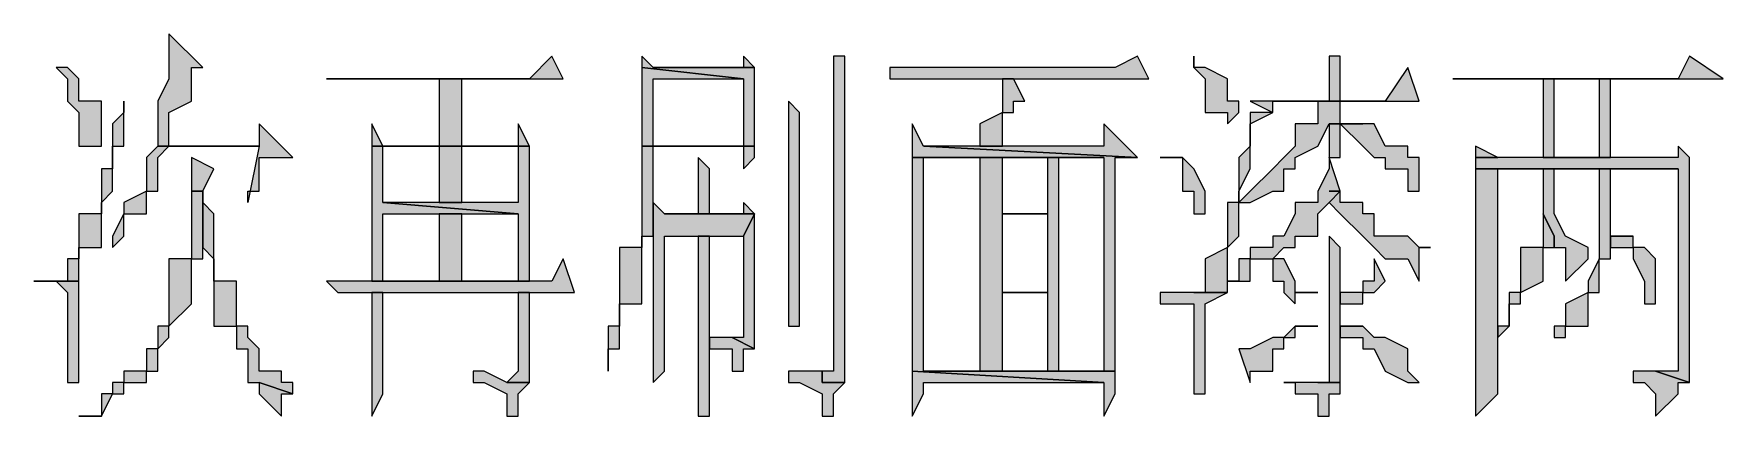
# Model space of a CAD drawing. Header units: millimetres. Extents: x 20 to 821, y 1 to 1134.
# Drawn here: x 682.92 to 709.92, y 581.18 to 587.3 of the extents above; entities that cross this region are included whole.
import ezdxf

# ---------------------------------------------------------------- set-up
doc = ezdxf.new("R2010")
doc.units = ezdxf.units.MM
doc.layers.add('1', color=7, linetype='Continuous')

msp = doc.modelspace()

# ---------------------------------------------------------------- hatches: boundary and pattern name
h = msp.add_hatch(color=0)
h.dxf.hatch_style = 2
h.paths.add_polyline_path([(685.08, 587.301732), (685.08, 586.581732), (684.9, 586.221732), (684.9, 585.501732), (685.08, 585.501732), (685.08, 586.041732), (685.44, 586.221732), (685.44, 586.761732), (685.62, 586.761732)])
h = msp.add_hatch(color=0)
h.dxf.hatch_style = 2
h.paths.add_polyline_path([(683.28, 586.761732), (683.46, 586.581732), (683.46, 586.221732), (683.64, 586.041732), (683.64, 585.501732), (684, 585.501732), (684, 586.221732), (683.64, 586.221732), (683.64, 586.581732), (683.46, 586.761732)])
h = msp.add_hatch(color=0)
h.dxf.hatch_style = 2
h.paths.add_polyline_path([(691.2, 586.941732), (690.84, 586.581732), (687.6, 586.581732), (687.78, 586.581732), (691.38, 586.581732)])
h = msp.add_hatch(color=0)
h.dxf.hatch_style = 2
h.paths.add_polyline_path([(692.64, 586.941732), (692.64, 586.761732), (694.26, 586.581732), (694.26, 585.501732), (692.82, 585.501732), (692.64, 585.501732), (692.64, 585.321732), (692.64, 583.881732), (692.28, 583.881732), (692.28, 583.161732), (692.28, 582.981732), (692.28, 582.621732), (692.1, 582.621732), (692.1, 581.901732), (692.1, 582.261732), (692.28, 582.261732), (692.28, 582.441732), (692.28, 582.981732), (692.64, 582.981732), (692.64, 584.061732), (692.82, 584.061732), (692.82, 585.501732), (694.26, 585.501732), (694.44, 585.501732), (694.44, 585.861732), (694.44, 586.761732), (692.82, 586.761732)])
h = msp.add_hatch(color=0)
h.dxf.hatch_style = 2
h.paths.add_polyline_path([(692.64, 586.761732), (692.64, 585.501732), (692.82, 585.501732), (692.82, 586.581732), (694.26, 586.581732)])
h = msp.add_hatch(color=0)
h.dxf.hatch_style = 2
h.paths.add_polyline_path([(694.26, 586.941732), (694.26, 586.761732), (692.82, 586.761732), (694.44, 586.761732)])
h = msp.add_hatch(color=0)
h.dxf.hatch_style = 2
h.paths.add_polyline_path([(695.7, 586.941732), (695.7, 581.901732), (695.52, 581.901732), (695.52, 581.721732), (695.88, 581.721732), (695.88, 586.941732)])
h = msp.add_hatch(color=0)
h.dxf.hatch_style = 2
h.paths.add_polyline_path([(700.56, 586.941732), (700.2, 586.761732), (696.6, 586.761732), (696.6, 586.581732), (700.74, 586.581732)])
h = msp.add_hatch(color=0)
h.dxf.hatch_style = 2
h.paths.add_polyline_path([(701.46, 586.941732), (701.46, 586.761732), (701.64, 586.581732), (701.64, 586.041732), (702, 586.041732), (702, 585.861732), (702.18, 586.041732), (702.18, 586.221732), (702, 586.221732), (702, 586.581732), (701.64, 586.761732), (701.46, 586.761732)])
h = msp.add_hatch(color=0)
h.dxf.hatch_style = 2
h.paths.add_polyline_path([(704.88, 586.761732), (704.52, 586.221732), (702.36, 586.221732), (702.72, 586.041732), (702.72, 586.221732), (702.9, 586.221732), (705.06, 586.221732)])
h = msp.add_hatch(color=0)
h.dxf.hatch_style = 2
h.paths.add_polyline_path([(703.62, 586.221732), (703.8, 586.221732), (703.8, 586.941732), (703.62, 586.941732)])
h = msp.add_hatch(color=0)
h.dxf.hatch_style = 2
h.paths.add_polyline_path([(709.38, 586.941732), (709.2, 586.581732), (705.6, 586.581732), (705.78, 586.581732), (709.92, 586.581732)])
h = msp.add_hatch(color=0)
h.dxf.hatch_style = 2
h.paths.add_polyline_path([(689.76, 586.581732), (689.4, 586.581732), (689.4, 585.501732), (688.5, 585.501732), (689.76, 585.501732)])
h = msp.add_hatch(color=0)
h.dxf.hatch_style = 2
h.paths.add_polyline_path([(698.58, 586.581732), (698.4, 586.581732), (698.4, 586.221732), (698.4, 586.041732), (698.04, 585.861732), (698.04, 585.501732), (698.4, 585.501732), (698.4, 586.041732), (698.58, 586.041732), (698.58, 586.221732), (698.76, 586.221732)])
h = msp.add_hatch(color=0)
h.dxf.hatch_style = 2
h.paths.add_polyline_path([(707.04, 586.581732), (707.04, 585.321732), (707.22, 585.321732), (707.22, 586.581732), (707.94, 586.581732)])
h = msp.add_hatch(color=0)
h.dxf.hatch_style = 2
h.paths.add_polyline_path([(708.12, 586.581732), (707.04, 586.581732), (707.94, 586.581732), (707.94, 585.321732), (707.22, 585.321732), (707.04, 585.321732), (708.12, 585.321732)])
h = msp.add_hatch(color=0)
h.dxf.hatch_style = 2
h.paths.add_polyline_path([(684.36, 586.221732), (684.36, 586.041732), (684.18, 585.861732), (684.18, 585.141732), (684, 585.141732), (684, 584.421732), (683.64, 584.421732), (683.64, 583.701732), (683.46, 583.701732), (683.46, 583.341732), (683.28, 583.341732), (683.64, 583.341732), (683.64, 583.881732), (684, 583.881732), (684, 584.601732), (684.18, 584.781732), (684.18, 585.501732), (684.36, 585.501732)])
h = msp.add_hatch(color=0)
h.dxf.hatch_style = 2
h.paths.add_polyline_path([(694.98, 586.221732), (694.98, 582.621732), (695.16, 582.621732), (695.16, 582.981732), (695.16, 586.041732)])
h = msp.add_hatch(color=0)
h.dxf.hatch_style = 2
h.paths.add_polyline_path([(703.8, 586.221732), (703.44, 586.221732), (703.44, 586.041732), (703.44, 585.861732), (703.08, 585.861732), (703.08, 585.501732), (702.9, 585.321732), (702.72, 585.141732), (702.36, 584.781732), (702.18, 584.601732), (702.36, 584.601732), (702.72, 584.781732), (702.9, 584.781732), (702.9, 585.141732), (703.08, 585.141732), (703.08, 585.321732), (703.44, 585.501732), (703.62, 585.861732), (704.16, 585.861732), (703.8, 585.861732)])
h = msp.add_hatch(color=0)
h.dxf.hatch_style = 2
h.paths.add_polyline_path([(702.36, 586.041732), (702.36, 585.501732), (702.18, 585.321732), (702.18, 584.601732), (702, 584.601732), (702, 583.881732), (701.64, 583.701732), (701.64, 583.161732), (701.46, 583.161732), (702, 583.161732), (702, 583.341732), (702, 583.881732), (702.18, 584.061732), (702.18, 584.781732), (702.36, 585.141732), (702.36, 585.861732), (702.72, 586.041732)])
h = msp.add_hatch(color=0)
h.dxf.hatch_style = 2
h.paths.add_polyline_path([(686.52, 585.861732), (686.52, 585.501732), (685.08, 585.501732), (684.9, 585.501732), (686.52, 585.501732), (686.34, 584.601732), (686.34, 584.781732), (686.52, 584.781732), (686.52, 585.321732), (686.88, 585.321732), (687.06, 585.321732)])
h = msp.add_hatch(color=0)
h.dxf.hatch_style = 2
h.paths.add_polyline_path([(688.32, 585.861732), (688.32, 585.501732), (689.76, 585.501732), (688.5, 585.501732)])
h = msp.add_hatch(color=0)
h.dxf.hatch_style = 2
h.paths.add_polyline_path([(690.66, 585.861732), (690.66, 585.501732), (689.76, 585.501732), (688.32, 585.501732), (688.32, 585.321732), (688.32, 583.341732), (688.5, 583.341732), (688.5, 584.421732), (689.4, 584.421732), (690.66, 584.421732), (688.5, 584.601732), (688.5, 585.501732), (689.4, 585.501732), (690.84, 585.501732)])
h = msp.add_hatch(color=0)
h.dxf.hatch_style = 2
h.paths.add_polyline_path([(696.96, 585.861732), (696.96, 585.321732), (699.12, 585.321732), (700.02, 585.321732), (700.02, 581.901732), (699.3, 581.901732), (700.2, 581.901732), (700.2, 584.421732), (700.2, 584.601732), (700.2, 585.321732), (700.56, 585.321732), (697.14, 585.501732)])
h = msp.add_hatch(color=0)
h.dxf.hatch_style = 2
h.paths.add_polyline_path([(700.02, 585.861732), (700.02, 585.501732), (698.04, 585.501732), (697.14, 585.501732), (700.56, 585.321732)])
h = msp.add_hatch(color=0)
h.dxf.hatch_style = 2
h.paths.add_polyline_path([(703.62, 585.321732), (703.8, 585.321732), (703.8, 585.861732), (703.62, 585.861732)])
h = msp.add_hatch(color=0)
h.dxf.hatch_style = 2
h.paths.add_polyline_path([(704.16, 585.861732), (703.8, 585.861732), (704.16, 585.501732), (704.34, 585.321732), (704.52, 585.321732), (704.52, 585.141732), (704.88, 585.141732), (704.88, 584.781732), (705.06, 584.781732), (705.06, 585.141732), (705.06, 585.321732), (704.88, 585.321732), (704.88, 585.501732), (704.52, 585.501732), (704.34, 585.861732)])
h = msp.add_hatch(color=0)
h.dxf.hatch_style = 2
h.paths.add_polyline_path([(684.9, 585.501732), (684.72, 585.321732), (684.72, 584.781732), (684.36, 584.601732), (684.36, 584.421732), (684.18, 584.061732), (684.18, 583.881732), (684.36, 584.061732), (684.36, 584.421732), (684.72, 584.421732), (684.72, 584.781732), (684.9, 584.781732), (684.9, 585.141732), (684.9, 585.321732), (685.08, 585.501732), (686.52, 585.501732)])
h = msp.add_hatch(color=0)
h.dxf.hatch_style = 2
h.paths.add_polyline_path([(690.84, 585.501732), (690.66, 585.501732), (690.66, 584.601732), (688.5, 584.601732), (690.66, 584.421732), (690.66, 583.341732), (689.76, 583.341732), (688.32, 583.341732), (690.84, 583.341732)])
h = msp.add_hatch(color=0)
h.dxf.hatch_style = 2
h.paths.add_polyline_path([(689.4, 584.601732), (689.76, 584.601732), (689.76, 585.501732), (689.4, 585.501732)])
h = msp.add_hatch(color=0)
h.dxf.hatch_style = 2
h.paths.add_polyline_path([(694.44, 585.501732), (694.26, 585.501732), (694.26, 585.141732), (694.44, 585.321732)])
h = msp.add_hatch(color=0)
h.dxf.hatch_style = 2
h.paths.add_polyline_path([(705.96, 585.501732), (705.96, 585.321732), (706.32, 585.321732)])
h = msp.add_hatch(color=0)
h.dxf.hatch_style = 2
h.paths.add_polyline_path([(709.2, 585.501732), (709.2, 585.321732), (708.12, 585.321732), (705.96, 585.321732), (705.96, 585.141732), (709.2, 585.141732), (709.2, 582.261732), (709.2, 581.901732), (708.84, 581.901732), (709.38, 581.721732), (709.38, 585.321732)])
h = msp.add_hatch(color=0)
h.dxf.hatch_style = 2
h.paths.add_polyline_path([(685.44, 585.321732), (685.44, 584.781732), (685.62, 584.781732), (685.62, 583.881732), (685.8, 583.701732), (685.8, 582.621732), (686.16, 582.621732), (686.16, 582.261732), (686.34, 582.261732), (686.34, 581.901732), (686.34, 581.721732), (686.52, 581.721732), (687.06, 581.541732), (687.06, 581.721732), (686.88, 581.721732), (686.88, 581.901732), (686.52, 581.901732), (686.52, 582.261732), (686.34, 582.441732), (686.34, 582.621732), (686.16, 582.621732), (686.16, 583.341732), (685.8, 583.341732), (685.8, 584.421732), (685.62, 584.601732), (685.62, 584.781732), (685.8, 585.141732)])
h = msp.add_hatch(color=0)
h.dxf.hatch_style = 2
h.paths.add_polyline_path([(693.54, 585.321732), (693.54, 584.421732), (693.72, 584.421732), (693.72, 585.141732)])
h = msp.add_hatch(color=0)
h.dxf.hatch_style = 2
h.paths.add_polyline_path([(696.96, 585.321732), (696.96, 581.901732), (700.02, 581.721732), (700.02, 581.181732), (700.2, 581.541732), (700.2, 581.901732), (699.3, 581.901732), (697.14, 581.901732), (697.14, 585.321732), (699.12, 585.321732)])
h = msp.add_hatch(color=0)
h.dxf.hatch_style = 2
h.paths.add_polyline_path([(698.4, 585.321732), (698.04, 585.321732), (698.04, 581.901732), (697.14, 581.901732), (698.4, 581.901732), (698.4, 583.161732), (699.12, 583.161732), (698.4, 583.161732), (698.4, 584.421732), (699.12, 584.421732), (698.4, 584.421732)])
h = msp.add_hatch(color=0)
h.dxf.hatch_style = 2
h.paths.add_polyline_path([(699.12, 585.321732), (699.12, 584.421732), (698.4, 584.421732), (699.12, 584.421732), (699.12, 583.161732), (698.4, 583.161732), (699.12, 583.161732), (699.12, 581.901732), (698.4, 581.901732), (699.3, 581.901732), (699.3, 585.321732), (700.02, 585.321732)])
h = msp.add_hatch(color=0)
h.dxf.hatch_style = 2
h.paths.add_polyline_path([(701.28, 585.321732), (700.92, 585.321732), (701.28, 585.321732), (701.28, 584.781732), (701.46, 584.781732), (701.46, 584.421732), (701.64, 584.421732), (701.64, 584.781732), (701.46, 585.141732)])
h = msp.add_hatch(color=0)
h.dxf.hatch_style = 2
h.paths.add_polyline_path([(703.62, 585.321732), (703.62, 585.141732), (703.44, 584.781732), (703.44, 584.601732), (703.08, 584.601732), (703.08, 584.421732), (702.9, 584.061732), (702.72, 584.061732), (702.72, 583.881732), (702.36, 583.881732), (702.36, 583.701732), (702.18, 583.701732), (702.18, 583.341732), (702, 583.341732), (702.18, 583.341732), (702.36, 583.341732), (702.36, 583.701732), (702.72, 583.701732), (702.9, 583.881732), (703.08, 583.881732), (703.08, 584.061732), (703.44, 584.061732), (703.44, 584.421732), (703.62, 584.601732), (703.8, 584.781732), (703.62, 584.781732), (703.8, 584.781732)])
h = msp.add_hatch(color=0)
h.dxf.hatch_style = 2
h.paths.add_polyline_path([(705.96, 585.141732), (705.96, 581.541732), (705.96, 581.181732), (706.32, 581.541732), (706.32, 585.141732), (707.04, 585.141732), (709.2, 585.141732)])
h = msp.add_hatch(color=0)
h.dxf.hatch_style = 2
h.paths.add_polyline_path([(707.22, 585.141732), (707.04, 585.141732), (707.04, 584.781732), (707.04, 584.421732), (707.22, 584.061732), (707.22, 583.881732), (707.4, 583.881732), (707.4, 583.341732), (707.76, 583.701732), (707.76, 583.881732), (707.4, 584.061732), (707.22, 584.421732)])
h = msp.add_hatch(color=0)
h.dxf.hatch_style = 2
h.paths.add_polyline_path([(708.12, 585.141732), (707.94, 585.141732), (707.94, 584.781732), (707.94, 583.701732), (707.76, 583.341732), (707.76, 583.161732), (707.4, 582.981732), (707.4, 582.621732), (707.22, 582.621732), (707.22, 582.441732), (707.4, 582.441732), (707.4, 582.621732), (707.76, 582.621732), (707.76, 582.981732), (707.76, 583.161732), (707.94, 583.161732), (707.94, 583.701732), (708.12, 583.701732), (708.12, 584.061732), (708.48, 584.061732), (708.12, 584.061732), (708.12, 584.421732)])
h = msp.add_hatch(color=0)
h.dxf.hatch_style = 2
h.paths.add_polyline_path([(685.44, 584.781732), (685.44, 583.701732), (685.08, 583.701732), (685.08, 582.621732), (684.9, 582.621732), (684.9, 582.261732), (684.72, 582.261732), (684.72, 581.901732), (684.36, 581.901732), (684.36, 581.721732), (684.18, 581.721732), (684.18, 581.541732), (684, 581.541732), (684, 581.181732), (683.64, 581.181732), (684, 581.181732), (684.18, 581.541732), (684.36, 581.541732), (684.36, 581.721732), (684.72, 581.721732), (684.72, 581.901732), (684.9, 581.901732), (684.9, 582.261732), (685.08, 582.441732), (685.08, 582.621732), (685.44, 582.981732), (685.44, 583.701732), (685.62, 583.701732), (685.62, 584.781732)])
h = msp.add_hatch(color=0)
h.dxf.hatch_style = 2
h.paths.add_polyline_path([(692.82, 584.601732), (692.82, 581.721732), (693, 581.901732), (693, 584.061732), (693.54, 584.061732), (694.26, 584.061732), (694.44, 584.421732), (693, 584.421732)])
h = msp.add_hatch(color=0)
h.dxf.hatch_style = 2
h.paths.add_polyline_path([(694.26, 584.601732), (694.26, 584.421732), (693.72, 584.421732), (693, 584.421732), (694.44, 584.421732)])
h = msp.add_hatch(color=0)
h.dxf.hatch_style = 2
h.paths.add_polyline_path([(703.8, 584.781732), (703.62, 584.601732), (703.8, 584.421732), (704.16, 584.061732), (704.34, 583.881732), (704.52, 583.701732), (704.88, 583.701732), (705.06, 583.341732), (705.06, 583.881732), (705.24, 583.881732), (705.06, 583.881732), (704.88, 584.061732), (704.34, 584.061732), (704.34, 584.421732), (704.16, 584.421732), (704.16, 584.601732), (703.8, 584.601732)])
h = msp.add_hatch(color=0)
h.dxf.hatch_style = 2
h.paths.add_polyline_path([(689.4, 583.341732), (689.76, 583.341732), (689.76, 584.421732), (689.4, 584.421732)])
h = msp.add_hatch(color=0)
h.dxf.hatch_style = 2
h.paths.add_polyline_path([(694.44, 584.421732), (694.26, 584.061732), (694.26, 582.441732), (694.08, 582.441732), (694.44, 582.261732)])
h = msp.add_hatch(color=0)
h.dxf.hatch_style = 2
h.paths.add_polyline_path([(707.04, 584.421732), (707.04, 583.881732), (706.68, 583.881732), (706.68, 583.161732), (706.5, 583.161732), (706.5, 582.621732), (706.32, 582.621732), (706.32, 582.441732), (706.5, 582.621732), (706.5, 582.981732), (706.68, 582.981732), (706.68, 583.161732), (707.04, 583.341732), (707.04, 583.701732), (707.04, 583.881732), (707.22, 583.881732), (707.22, 584.061732)])
h = msp.add_hatch(color=0)
h.dxf.hatch_style = 2
h.paths.add_polyline_path([(693.72, 584.061732), (693.54, 584.061732), (693.54, 582.261732), (693.54, 581.181732), (693.72, 581.181732)])
h = msp.add_hatch(color=0)
h.dxf.hatch_style = 2
h.paths.add_polyline_path([(703.62, 584.061732), (703.62, 581.721732), (703.44, 581.721732), (703.8, 581.721732), (703.8, 582.621732), (704.16, 582.621732), (703.8, 582.621732), (703.8, 583.881732)])
h = msp.add_hatch(color=0)
h.dxf.hatch_style = 2
h.paths.add_polyline_path([(708.48, 584.061732), (708.12, 584.061732), (708.12, 583.881732), (708.48, 583.881732), (708.48, 583.701732), (708.66, 583.341732), (708.66, 582.981732), (708.84, 582.981732), (708.84, 583.701732), (708.66, 583.881732), (708.48, 583.881732)])
h = msp.add_hatch(color=0)
h.dxf.hatch_style = 2
h.paths.add_polyline_path([(691.38, 583.701732), (691.2, 583.341732), (687.6, 583.341732), (687.78, 583.161732), (691.56, 583.161732)])
h = msp.add_hatch(color=0)
h.dxf.hatch_style = 2
h.paths.add_polyline_path([(702.72, 583.701732), (702.72, 583.341732), (702.9, 583.341732), (702.9, 583.161732), (703.08, 582.981732), (703.08, 583.161732), (703.44, 583.161732), (703.08, 583.161732), (703.08, 583.341732), (702.9, 583.701732)])
h = msp.add_hatch(color=0)
h.dxf.hatch_style = 2
h.paths.add_polyline_path([(704.34, 583.701732), (704.34, 583.341732), (704.16, 583.341732), (704.16, 583.161732), (703.8, 583.161732), (703.8, 582.981732), (704.16, 582.981732), (704.16, 583.161732), (704.34, 583.161732), (704.52, 583.341732)])
h = msp.add_hatch(color=0)
h.dxf.hatch_style = 2
h.paths.add_polyline_path([(682.92, 583.341732), (683.28, 583.341732), (683.46, 583.161732), (683.46, 581.721732), (683.64, 581.721732), (683.64, 582.261732), (683.64, 582.441732), (683.64, 583.341732), (683.28, 583.341732)])
h = msp.add_hatch(color=0)
h.dxf.hatch_style = 2
h.paths.add_polyline_path([(688.5, 583.161732), (688.32, 583.161732), (688.32, 582.261732), (688.32, 581.181732), (688.5, 581.541732)])
h = msp.add_hatch(color=0)
h.dxf.hatch_style = 2
h.paths.add_polyline_path([(690.84, 583.161732), (690.66, 583.161732), (690.66, 582.261732), (690.66, 581.901732), (690.48, 581.721732), (690.84, 581.721732), (690.84, 581.901732)])
h = msp.add_hatch(color=0)
h.dxf.hatch_style = 2
h.paths.add_polyline_path([(700.92, 583.161732), (700.92, 582.981732), (701.28, 582.981732), (701.46, 582.981732), (701.46, 582.621732), (701.46, 581.541732), (701.64, 581.541732), (701.64, 581.901732), (701.64, 582.261732), (701.64, 582.981732), (702, 583.161732)])
h = msp.add_hatch(color=0)
h.dxf.hatch_style = 2
h.paths.add_polyline_path([(693.72, 582.441732), (693.72, 582.261732), (694.08, 582.261732), (694.08, 581.901732), (694.26, 581.901732), (694.26, 582.261732), (694.44, 582.261732), (694.08, 582.441732)])
h = msp.add_hatch(color=0)
h.dxf.hatch_style = 2
h.paths.add_polyline_path([(703.44, 582.621732), (703.08, 582.621732), (702.9, 582.441732), (702.72, 582.441732), (702.36, 582.261732), (702.18, 582.261732), (702.36, 581.721732), (702.36, 581.901732), (702.72, 581.901732), (702.72, 582.261732), (702.9, 582.261732), (702.9, 582.441732), (703.08, 582.441732), (703.08, 582.621732)])
h = msp.add_hatch(color=0)
h.dxf.hatch_style = 2
h.paths.add_polyline_path([(704.16, 582.621732), (703.8, 582.621732), (703.8, 582.441732), (704.16, 582.441732), (704.16, 582.261732), (704.34, 582.261732), (704.52, 581.901732), (704.88, 581.721732), (705.06, 581.721732), (704.88, 581.901732), (704.88, 582.261732), (704.52, 582.441732), (704.34, 582.441732)])
h = msp.add_hatch(color=0)
h.dxf.hatch_style = 2
h.paths.add_polyline_path([(689.94, 581.901732), (689.94, 581.721732), (690.12, 581.721732), (690.48, 581.541732), (690.48, 581.181732), (690.66, 581.181732), (690.66, 581.541732), (690.84, 581.721732), (690.48, 581.721732), (690.12, 581.901732)])
h = msp.add_hatch(color=0)
h.dxf.hatch_style = 2
h.paths.add_polyline_path([(694.98, 581.901732), (694.98, 581.721732), (695.16, 581.721732), (695.52, 581.541732), (695.52, 581.181732), (695.7, 581.181732), (695.7, 581.541732), (695.88, 581.721732), (695.52, 581.721732), (695.52, 581.901732)])
h = msp.add_hatch(color=0)
h.dxf.hatch_style = 2
h.paths.add_polyline_path([(696.96, 581.901732), (696.96, 581.181732), (697.14, 581.541732), (697.14, 581.721732), (700.02, 581.721732)])
h = msp.add_hatch(color=0)
h.dxf.hatch_style = 2
h.paths.add_polyline_path([(708.48, 581.901732), (708.48, 581.721732), (708.66, 581.721732), (708.84, 581.541732), (708.84, 581.181732), (709.2, 581.541732), (709.2, 581.721732), (709.38, 581.721732), (708.84, 581.901732)])
h = msp.add_hatch(color=0)
h.dxf.hatch_style = 2
h.paths.add_polyline_path([(686.52, 581.721732), (686.52, 581.541732), (686.88, 581.181732), (686.88, 581.541732), (687.06, 581.541732)])
h = msp.add_hatch(color=0)
h.dxf.hatch_style = 2
h.paths.add_polyline_path([(702.9, 581.721732), (703.08, 581.721732), (703.08, 581.541732), (703.44, 581.541732), (703.44, 581.181732), (703.62, 581.181732), (703.62, 581.541732), (703.8, 581.541732), (703.8, 581.721732)])

# ---------------------------------------------------------------- linework, layer by layer
at = {"layer": '1', "color": 0, "lineweight": 5}
for points in [[(685.08, 587.301732), (685.08, 586.581732), (684.9, 586.221732), (684.9, 585.501732), (685.08, 585.501732), (685.08, 586.041732), (685.44, 586.221732), (685.44, 586.761732), (685.62, 586.761732), (685.08, 587.301732)], [(683.28, 586.761732), (683.46, 586.581732), (683.46, 586.221732), (683.64, 586.041732), (683.64, 585.501732), (684, 585.501732), (684, 586.221732), (683.64, 586.221732), (683.64, 586.581732), (683.46, 586.761732), (683.46, 586.761732), (683.28, 586.761732)], [(691.2, 586.941732), (690.84, 586.581732), (687.6, 586.581732), (687.78, 586.581732), (691.38, 586.581732), (691.2, 586.941732)], [(692.64, 586.941732), (692.64, 586.761732), (694.26, 586.581732), (694.26, 585.501732), (692.82, 585.501732), (692.64, 585.501732), (692.64, 585.321732), (692.64, 583.881732), (692.28, 583.881732), (692.28, 583.161732), (692.28, 582.981732), (692.28, 582.621732), (692.1, 582.621732), (692.1, 581.901732), (692.1, 582.261732), (692.28, 582.261732), (692.28, 582.441732), (692.28, 582.981732), (692.64, 582.981732), (692.64, 584.061732), (692.82, 584.061732), (692.82, 585.501732), (694.26, 585.501732), (694.44, 585.501732), (694.44, 585.861732), (694.44, 586.761732), (692.82, 586.761732), (692.64, 586.941732)], [(692.64, 586.761732), (692.64, 585.501732), (692.82, 585.501732), (692.82, 586.581732), (694.26, 586.581732), (692.64, 586.761732)], [(694.26, 586.941732), (694.26, 586.761732), (692.82, 586.761732), (694.44, 586.761732), (694.26, 586.941732)], [(695.7, 586.941732), (695.7, 581.901732), (695.52, 581.901732), (695.52, 581.721732), (695.88, 581.721732), (695.88, 586.941732), (695.7, 586.941732)], [(700.56, 586.941732), (700.2, 586.761732), (696.6, 586.761732), (696.6, 586.581732), (700.74, 586.581732), (700.56, 586.941732)], [(701.46, 586.941732), (701.46, 586.761732), (701.64, 586.581732), (701.64, 586.041732), (702, 586.041732), (702, 585.861732), (702.18, 586.041732), (702.18, 586.221732), (702, 586.221732), (702, 586.581732), (701.64, 586.761732), (701.46, 586.761732), (701.46, 586.941732)], [(704.88, 586.761732), (704.52, 586.221732), (702.36, 586.221732), (702.72, 586.041732), (702.72, 586.221732), (702.9, 586.221732), (705.06, 586.221732), (704.88, 586.761732)], [(703.62, 586.221732), (703.8, 586.221732), (703.8, 586.941732), (703.62, 586.941732), (703.62, 586.221732)], [(709.38, 586.941732), (709.2, 586.581732), (705.6, 586.581732), (705.78, 586.581732), (709.92, 586.581732), (709.38, 586.941732)], [(689.76, 586.581732), (689.4, 586.581732), (689.4, 585.501732), (688.5, 585.501732), (689.76, 585.501732), (689.76, 586.581732)], [(698.58, 586.581732), (698.4, 586.581732), (698.4, 586.221732), (698.4, 586.041732), (698.04, 585.861732), (698.04, 585.501732), (698.4, 585.501732), (698.4, 586.041732), (698.58, 586.041732), (698.58, 586.221732), (698.76, 586.221732), (698.58, 586.581732)], [(707.04, 586.581732), (707.04, 585.321732), (707.22, 585.321732), (707.22, 586.581732), (707.94, 586.581732), (707.04, 586.581732)], [(708.12, 586.581732), (707.04, 586.581732), (707.94, 586.581732), (707.94, 585.321732), (707.22, 585.321732), (707.04, 585.321732), (708.12, 585.321732), (708.12, 586.581732)], [(684.36, 586.221732), (684.36, 586.041732), (684.18, 585.861732), (684.18, 585.141732), (684, 585.141732), (684, 584.421732), (683.64, 584.421732), (683.64, 583.701732), (683.46, 583.701732), (683.46, 583.341732), (683.28, 583.341732), (683.64, 583.341732), (683.64, 583.341732), (683.64, 583.881732), (684, 583.881732), (684, 584.601732), (684.18, 584.781732), (684.18, 585.501732), (684.36, 585.501732), (684.36, 586.221732)], [(694.98, 586.221732), (694.98, 582.621732), (694.98, 582.621732), (695.16, 582.621732), (695.16, 582.981732), (695.16, 586.041732), (694.98, 586.221732)], [(703.8, 586.221732), (703.44, 586.221732), (703.44, 586.041732), (703.44, 585.861732), (703.08, 585.861732), (703.08, 585.501732), (702.9, 585.321732), (702.72, 585.141732), (702.36, 584.781732), (702.18, 584.601732), (702.36, 584.601732), (702.72, 584.781732), (702.9, 584.781732), (702.9, 585.141732), (703.08, 585.141732), (703.08, 585.321732), (703.44, 585.501732), (703.62, 585.861732), (704.16, 585.861732), (703.8, 585.861732), (703.8, 586.221732)], [(702.36, 586.041732), (702.36, 585.501732), (702.18, 585.321732), (702.18, 584.601732), (702, 584.601732), (702, 583.881732), (701.64, 583.701732), (701.64, 583.161732), (701.46, 583.161732), (701.46, 583.161732), (702, 583.161732), (702, 583.341732), (702, 583.881732), (702.18, 584.061732), (702.18, 584.781732), (702.36, 585.141732), (702.36, 585.861732), (702.72, 586.041732), (702.36, 586.041732)], [(686.52, 585.861732), (686.52, 585.501732), (685.08, 585.501732), (684.9, 585.501732), (686.52, 585.501732), (686.34, 584.601732), (686.34, 584.781732), (686.52, 584.781732), (686.52, 585.321732), (686.88, 585.321732), (687.06, 585.321732), (686.52, 585.861732)], [(688.32, 585.861732), (688.32, 585.501732), (689.76, 585.501732), (688.5, 585.501732), (688.32, 585.861732)], [(690.66, 585.861732), (690.66, 585.501732), (689.76, 585.501732), (688.32, 585.501732), (688.32, 585.321732), (688.32, 583.341732), (688.5, 583.341732), (688.5, 584.421732), (689.4, 584.421732), (690.66, 584.421732), (688.5, 584.601732), (688.5, 585.501732), (689.4, 585.501732), (690.84, 585.501732), (690.66, 585.861732)], [(696.96, 585.861732), (696.96, 585.321732), (699.12, 585.321732), (700.02, 585.321732), (700.02, 581.901732), (699.3, 581.901732), (700.2, 581.901732), (700.2, 584.421732), (700.2, 584.601732), (700.2, 585.321732), (700.56, 585.321732), (697.14, 585.501732), (696.96, 585.861732)], [(700.02, 585.861732), (700.02, 585.501732), (698.04, 585.501732), (697.14, 585.501732), (700.56, 585.321732), (700.02, 585.861732)], [(703.62, 585.321732), (703.8, 585.321732), (703.8, 585.861732), (703.62, 585.861732), (703.62, 585.321732)], [(704.16, 585.861732), (703.8, 585.861732), (704.16, 585.501732), (704.34, 585.321732), (704.52, 585.321732), (704.52, 585.141732), (704.88, 585.141732), (704.88, 584.781732), (705.06, 584.781732), (705.06, 585.141732), (705.06, 585.321732), (704.88, 585.321732), (704.88, 585.501732), (704.52, 585.501732), (704.52, 585.501732), (704.34, 585.861732), (704.16, 585.861732)], [(684.9, 585.501732), (684.72, 585.321732), (684.72, 584.781732), (684.36, 584.601732), (684.36, 584.421732), (684.18, 584.061732), (684.18, 583.881732), (684.36, 584.061732), (684.36, 584.421732), (684.72, 584.421732), (684.72, 584.781732), (684.9, 584.781732), (684.9, 585.141732), (684.9, 585.321732), (685.08, 585.501732), (686.52, 585.501732), (684.9, 585.501732)], [(690.84, 585.501732), (690.66, 585.501732), (690.66, 584.601732), (688.5, 584.601732), (690.66, 584.421732), (690.66, 583.341732), (689.76, 583.341732), (688.32, 583.341732), (690.84, 583.341732), (690.84, 585.501732)], [(689.4, 584.601732), (689.76, 584.601732), (689.76, 585.501732), (689.4, 585.501732), (689.4, 584.601732)], [(694.44, 585.501732), (694.26, 585.501732), (694.26, 585.141732), (694.44, 585.321732), (694.44, 585.501732)], [(705.96, 585.501732), (705.96, 585.321732), (706.32, 585.321732), (705.96, 585.501732)], [(709.2, 585.501732), (709.2, 585.321732), (708.12, 585.321732), (705.96, 585.321732), (705.96, 585.141732), (709.2, 585.141732), (709.2, 582.261732), (709.2, 581.901732), (708.84, 581.901732), (709.38, 581.721732), (709.38, 585.321732), (709.2, 585.501732)], [(685.44, 585.321732), (685.44, 584.781732), (685.62, 584.781732), (685.62, 583.881732), (685.8, 583.701732), (685.8, 582.621732), (686.16, 582.621732), (686.16, 582.261732), (686.34, 582.261732), (686.34, 581.901732), (686.34, 581.901732), (686.34, 581.721732), (686.52, 581.721732), (687.06, 581.541732), (687.06, 581.721732), (686.88, 581.721732), (686.88, 581.901732), (686.52, 581.901732), (686.52, 582.261732), (686.34, 582.441732), (686.34, 582.621732), (686.16, 582.621732), (686.16, 583.341732), (685.8, 583.341732), (685.8, 584.421732), (685.62, 584.601732), (685.62, 584.781732), (685.8, 585.141732), (685.44, 585.321732)], [(693.54, 585.321732), (693.54, 584.421732), (693.72, 584.421732), (693.72, 585.141732), (693.54, 585.321732)], [(696.96, 585.321732), (696.96, 581.901732), (700.02, 581.721732), (700.02, 581.181732), (700.2, 581.541732), (700.2, 581.901732), (699.3, 581.901732), (697.14, 581.901732), (697.14, 585.321732), (699.12, 585.321732), (696.96, 585.321732)], [(698.4, 585.321732), (698.04, 585.321732), (698.04, 581.901732), (697.14, 581.901732), (698.4, 581.901732), (698.4, 583.161732), (699.12, 583.161732), (698.4, 583.161732), (698.4, 584.421732), (699.12, 584.421732), (698.4, 584.421732), (698.4, 585.321732)], [(699.12, 585.321732), (699.12, 584.421732), (698.4, 584.421732), (699.12, 584.421732), (699.12, 583.161732), (698.4, 583.161732), (699.12, 583.161732), (699.12, 581.901732), (698.4, 581.901732), (699.3, 581.901732), (699.3, 585.321732), (700.02, 585.321732), (699.12, 585.321732)], [(701.28, 585.321732), (700.92, 585.321732), (701.28, 585.321732), (701.28, 584.781732), (701.46, 584.781732), (701.46, 584.421732), (701.64, 584.421732), (701.64, 584.781732), (701.46, 585.141732), (701.28, 585.321732)], [(703.62, 585.321732), (703.62, 585.141732), (703.44, 584.781732), (703.44, 584.601732), (703.08, 584.601732), (703.08, 584.421732), (702.9, 584.061732), (702.72, 584.061732), (702.72, 583.881732), (702.36, 583.881732), (702.36, 583.701732), (702.18, 583.701732), (702.18, 583.341732), (702, 583.341732), (702.18, 583.341732), (702.36, 583.341732), (702.36, 583.341732), (702.36, 583.701732), (702.72, 583.701732), (702.9, 583.881732), (703.08, 583.881732), (703.08, 584.061732), (703.44, 584.061732), (703.44, 584.421732), (703.62, 584.601732), (703.8, 584.781732), (703.62, 584.781732), (703.8, 584.781732), (703.62, 585.321732)], [(705.96, 585.141732), (705.96, 581.541732), (705.96, 581.181732), (706.32, 581.541732), (706.32, 585.141732), (707.04, 585.141732), (709.2, 585.141732), (705.96, 585.141732)], [(707.22, 585.141732), (707.04, 585.141732), (707.04, 584.781732), (707.04, 584.421732), (707.22, 584.061732), (707.22, 583.881732), (707.4, 583.881732), (707.4, 583.341732), (707.76, 583.701732), (707.76, 583.881732), (707.4, 584.061732), (707.4, 584.061732), (707.22, 584.421732), (707.22, 585.141732)], [(708.12, 585.141732), (707.94, 585.141732), (707.94, 584.781732), (707.94, 583.701732), (707.76, 583.341732), (707.76, 583.161732), (707.4, 582.981732), (707.4, 582.621732), (707.22, 582.621732), (707.22, 582.441732), (707.22, 582.441732), (707.4, 582.441732), (707.4, 582.621732), (707.76, 582.621732), (707.76, 582.981732), (707.76, 583.161732), (707.94, 583.161732), (707.94, 583.701732), (708.12, 583.701732), (708.12, 584.061732), (708.48, 584.061732), (708.12, 584.061732), (708.12, 584.421732), (708.12, 585.141732)], [(685.44, 584.781732), (685.44, 583.701732), (685.08, 583.701732), (685.08, 582.621732), (684.9, 582.621732), (684.9, 582.261732), (684.72, 582.261732), (684.72, 581.901732), (684.36, 581.901732), (684.36, 581.721732), (684.18, 581.721732), (684.18, 581.541732), (684, 581.541732), (684, 581.181732), (683.64, 581.181732), (684, 581.181732), (684.18, 581.541732), (684.36, 581.541732), (684.36, 581.721732), (684.72, 581.721732), (684.72, 581.901732), (684.9, 581.901732), (684.9, 582.261732), (685.08, 582.441732), (685.08, 582.621732), (685.44, 582.981732), (685.44, 583.701732), (685.62, 583.701732), (685.62, 584.781732), (685.44, 584.781732)], [(692.82, 584.601732), (692.82, 581.721732), (693, 581.901732), (693, 584.061732), (693.54, 584.061732), (694.26, 584.061732), (694.44, 584.421732), (693, 584.421732), (692.82, 584.601732)], [(694.26, 584.601732), (694.26, 584.421732), (693.72, 584.421732), (693, 584.421732), (694.44, 584.421732), (694.26, 584.601732)], [(703.8, 584.781732), (703.62, 584.601732), (703.8, 584.421732), (704.16, 584.061732), (704.34, 583.881732), (704.52, 583.701732), (704.88, 583.701732), (705.06, 583.341732), (705.06, 583.881732), (705.24, 583.881732), (705.06, 583.881732), (705.06, 583.881732), (704.88, 584.061732), (704.34, 584.061732), (704.34, 584.421732), (704.16, 584.421732), (704.16, 584.601732), (703.8, 584.601732), (703.8, 584.781732)], [(689.4, 583.341732), (689.76, 583.341732), (689.76, 584.421732), (689.4, 584.421732), (689.4, 583.341732)], [(694.44, 584.421732), (694.26, 584.061732), (694.26, 582.441732), (694.08, 582.441732), (694.44, 582.261732), (694.44, 584.421732)], [(707.04, 584.421732), (707.04, 583.881732), (706.68, 583.881732), (706.68, 583.161732), (706.5, 583.161732), (706.5, 582.621732), (706.32, 582.621732), (706.32, 582.441732), (706.5, 582.621732), (706.5, 582.981732), (706.68, 582.981732), (706.68, 583.161732), (707.04, 583.341732), (707.04, 583.701732), (707.04, 583.881732), (707.22, 583.881732), (707.22, 584.061732), (707.04, 584.421732)], [(693.72, 584.061732), (693.54, 584.061732), (693.54, 582.261732), (693.54, 581.181732), (693.72, 581.181732), (693.72, 584.061732)], [(703.62, 584.061732), (703.62, 581.721732), (703.44, 581.721732), (703.8, 581.721732), (703.8, 582.621732), (704.16, 582.621732), (703.8, 582.621732), (703.8, 583.881732), (703.62, 584.061732)], [(708.48, 584.061732), (708.12, 584.061732), (708.12, 583.881732), (708.48, 583.881732), (708.48, 583.701732), (708.66, 583.341732), (708.66, 582.981732), (708.84, 582.981732), (708.84, 583.701732), (708.66, 583.881732), (708.48, 583.881732), (708.48, 584.061732)], [(691.38, 583.701732), (691.2, 583.341732), (687.6, 583.341732), (687.78, 583.161732), (691.56, 583.161732), (691.38, 583.701732)], [(702.72, 583.701732), (702.72, 583.341732), (702.9, 583.341732), (702.9, 583.161732), (703.08, 582.981732), (703.08, 583.161732), (703.44, 583.161732), (703.08, 583.161732), (703.08, 583.341732), (702.9, 583.701732), (702.72, 583.701732)], [(704.34, 583.701732), (704.34, 583.341732), (704.16, 583.341732), (704.16, 583.161732), (703.8, 583.161732), (703.8, 582.981732), (704.16, 582.981732), (704.16, 583.161732), (704.34, 583.161732), (704.52, 583.341732), (704.34, 583.701732)], [(682.92, 583.341732), (683.28, 583.341732), (683.46, 583.161732), (683.46, 581.721732), (683.64, 581.721732), (683.64, 582.261732), (683.64, 582.441732), (683.64, 583.341732), (683.28, 583.341732), (682.92, 583.341732)], [(688.5, 583.161732), (688.32, 583.161732), (688.32, 582.261732), (688.32, 581.181732), (688.5, 581.541732), (688.5, 583.161732)], [(690.84, 583.161732), (690.66, 583.161732), (690.66, 582.261732), (690.66, 581.901732), (690.48, 581.721732), (690.84, 581.721732), (690.84, 581.901732), (690.84, 583.161732)], [(700.92, 583.161732), (700.92, 582.981732), (701.28, 582.981732), (701.46, 582.981732), (701.46, 582.621732), (701.46, 581.541732), (701.64, 581.541732), (701.64, 581.901732), (701.64, 582.261732), (701.64, 582.981732), (702, 583.161732), (700.92, 583.161732)], [(693.72, 582.441732), (693.72, 582.261732), (694.08, 582.261732), (694.08, 581.901732), (694.26, 581.901732), (694.26, 582.261732), (694.44, 582.261732), (694.08, 582.441732), (693.72, 582.441732)], [(703.44, 582.621732), (703.08, 582.621732), (702.9, 582.441732), (702.72, 582.441732), (702.36, 582.261732), (702.18, 582.261732), (702.36, 581.721732), (702.36, 581.901732), (702.72, 581.901732), (702.72, 582.261732), (702.9, 582.261732), (702.9, 582.441732), (703.08, 582.441732), (703.08, 582.621732), (703.44, 582.621732)], [(704.16, 582.621732), (703.8, 582.621732), (703.8, 582.441732), (704.16, 582.441732), (704.16, 582.261732), (704.34, 582.261732), (704.52, 581.901732), (704.88, 581.721732), (705.06, 581.721732), (704.88, 581.901732), (704.88, 582.261732), (704.52, 582.441732), (704.34, 582.441732), (704.16, 582.621732)], [(689.94, 581.901732), (689.94, 581.721732), (690.12, 581.721732), (690.48, 581.541732), (690.48, 581.181732), (690.66, 581.181732), (690.66, 581.541732), (690.84, 581.721732), (690.48, 581.721732), (690.12, 581.901732), (689.94, 581.901732)], [(694.98, 581.901732), (694.98, 581.721732), (695.16, 581.721732), (695.52, 581.541732), (695.52, 581.181732), (695.7, 581.181732), (695.7, 581.541732), (695.88, 581.721732), (695.52, 581.721732), (695.52, 581.901732), (694.98, 581.901732)], [(696.96, 581.901732), (696.96, 581.181732), (697.14, 581.541732), (697.14, 581.721732), (700.02, 581.721732), (696.96, 581.901732)], [(708.48, 581.901732), (708.48, 581.721732), (708.66, 581.721732), (708.84, 581.541732), (708.84, 581.181732), (709.2, 581.541732), (709.2, 581.721732), (709.38, 581.721732), (708.84, 581.901732), (708.48, 581.901732)], [(686.52, 581.721732), (686.52, 581.541732), (686.88, 581.181732), (686.88, 581.541732), (687.06, 581.541732), (686.52, 581.721732)], [(702.9, 581.721732), (703.08, 581.721732), (703.08, 581.541732), (703.44, 581.541732), (703.44, 581.181732), (703.62, 581.181732), (703.62, 581.541732), (703.8, 581.541732), (703.8, 581.721732), (702.9, 581.721732)]]:
    msp.add_lwpolyline(points, dxfattribs=at)

doc.saveas('drawing.dxf')
